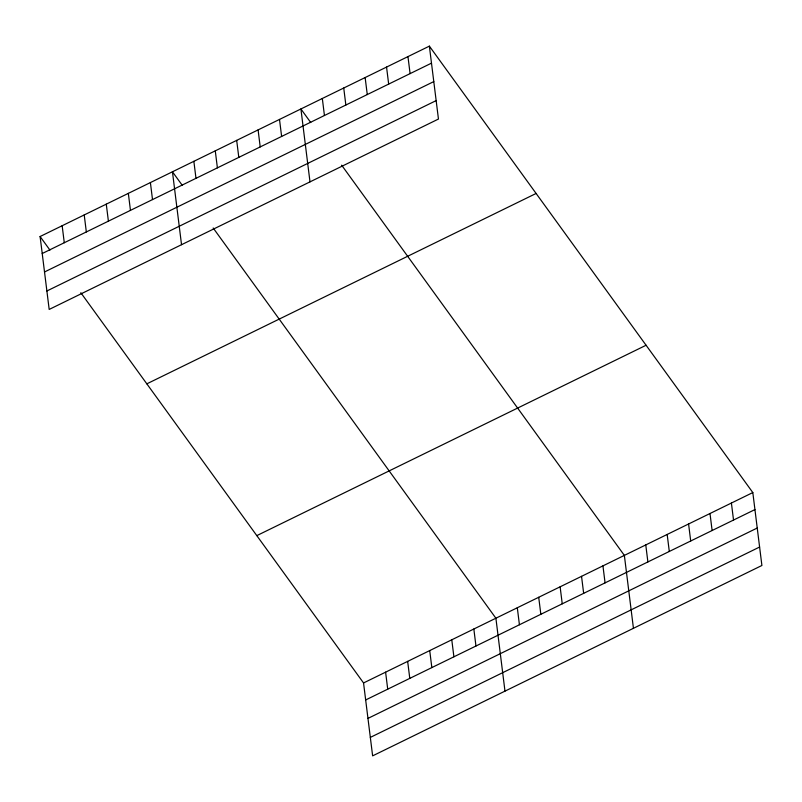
<?xml version="1.0" encoding="UTF-8"?>
<svg xmlns="http://www.w3.org/2000/svg" width="802" height="802" viewBox="0 0 802 802"><rect width="100%" height="100%" fill="white"/><g stroke="black" fill="none" stroke-linecap="round" stroke-linejoin="round"><path stroke-width="1.2" d="M429.371 46.135L438.453 119.047L49.183 309.432L40.1 236.52L429.371 46.135L752.817 492.568L761.9 565.48L372.629 755.865L363.547 682.953L80.832 292.73M42.215 253.522L431.496 63.147M44.521 271.968L433.792 81.593M46.887 290.976L436.158 100.601M146.836 383.837L536.107 193.462M256.81 535.626L646.081 345.251M363.547 682.953L752.817 492.568M365.662 699.956L754.933 509.581M367.958 718.402L757.238 528.027M370.323 737.409L759.604 547.034M310.745 122.536L300.91 108.962L309.993 181.874M341.642 165.182L624.357 555.395L633.44 628.307M182.285 185.352L172.45 171.788L181.533 244.7M213.182 227.999L495.897 618.222L504.979 691.134M40.1 236.52L49.935 250.084M731.404 503.044L733.529 520.047M710.001 513.511L712.116 530.523M688.587 523.987L690.702 540.989M667.174 534.453L669.299 551.465M645.77 544.929L647.886 561.931M602.944 565.871L605.069 582.874M581.54 576.337L583.655 593.35M560.127 586.813L562.242 603.816M538.713 597.279L540.839 614.292M517.31 607.756L519.425 624.758M407.967 56.611L410.083 73.614M473.842 629.009L475.957 646.021M386.554 67.077L388.669 84.09M451.777 639.796L453.902 656.808M365.141 77.553L367.266 94.556M429.722 650.582L431.837 667.595M343.737 88.019L345.852 105.032M407.657 661.369L409.782 678.382M322.324 98.496L324.439 115.498M385.602 672.166L387.717 689.169M279.507 119.438L281.622 136.44M258.094 129.904L260.209 146.916M236.68 140.38L238.806 157.382M215.277 150.846L217.392 167.859M193.863 161.312L195.979 178.325M150.395 182.575L152.51 199.588M128.34 193.362L130.455 210.375M106.275 204.149L108.4 221.162M84.22 214.936L86.335 231.948M62.155 225.723L64.28 242.735"/></g></svg>
